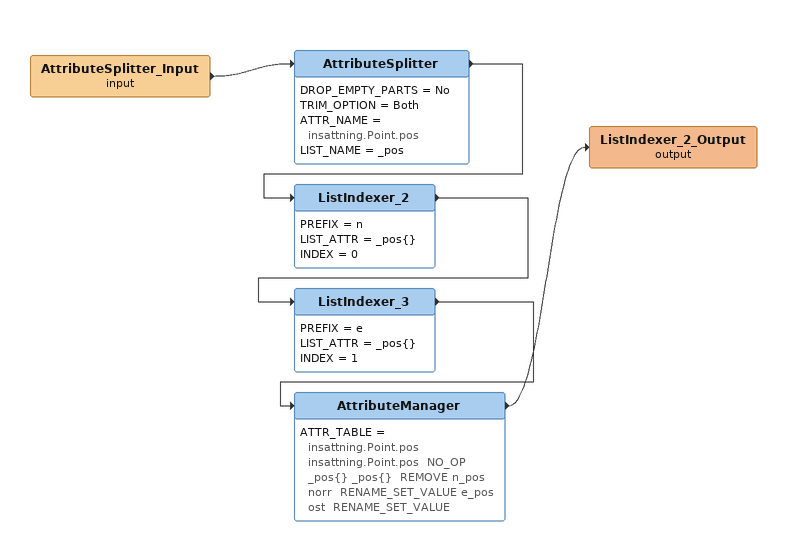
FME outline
AttributeSplitter_Input (input)
    -> AttributeSplitter
AttributeSplitter
    DROP_EMPTY_PARTS = No
    TRIM_OPTION = Both
    ATTR_NAME = insattning.Point.pos
    LIST_NAME = _pos
    -> ListIndexer_2
ListIndexer_2
    PREFIX = n
    LIST_ATTR = _pos{}
    INDEX = 0
    -> ListIndexer_3
ListIndexer_3
    PREFIX = e
    LIST_ATTR = _pos{}
    INDEX = 1
    -> AttributeManager
AttributeManager
    ATTR_TABLE = insattning.Point.pos insattning.Point.pos  NO_OP _pos{} _pos{}  REMOVE n_pos norr  RENAME_SET_VALUE e_pos ost  RENAME_SET_VALUE
    -> ListIndexer_2_Output (output)
ListIndexer_2_Output (output)
